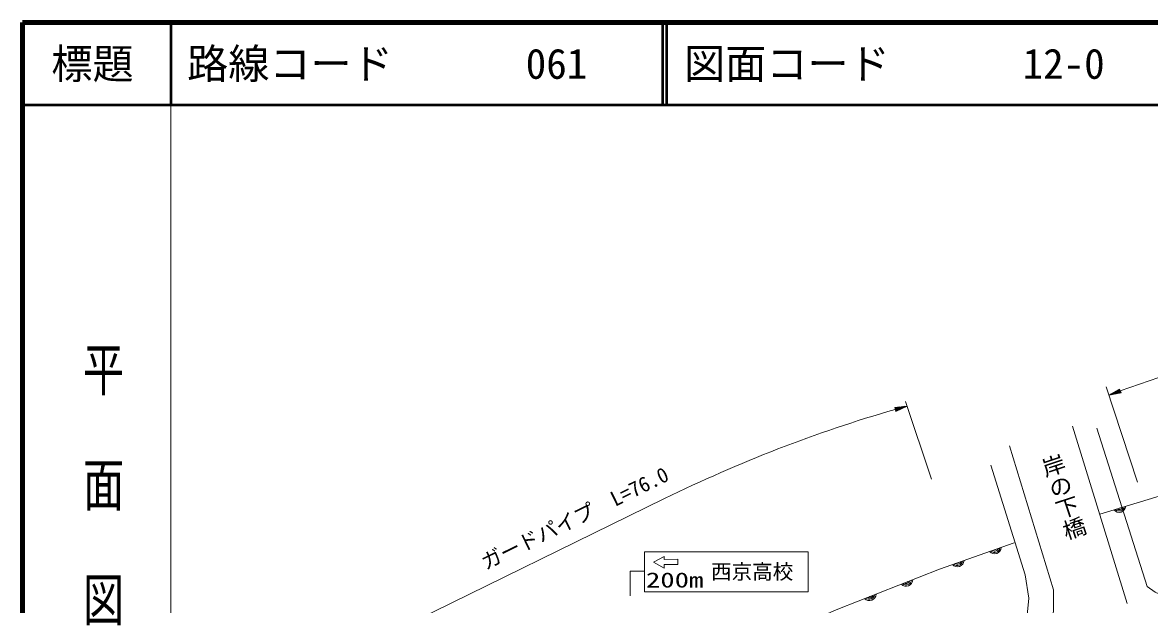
# Model space of a CAD drawing. Units: millimetres, scale not verified. Extents: x 40000 to 680000, y 20000 to 380000.
# Drawn here: x 40000 to 176935, y 309331 to 380000 of the extents above; entities that cross this region are included whole.
import ezdxf
from ezdxf.enums import TextEntityAlignment as Align

# ---------------------------------------------------------------- set-up
doc = ezdxf.new("R2010")
doc.units = ezdxf.units.MM
doc.header["$LTSCALE"] = 1000
for name, color, linetype, lineweight in [('M-BGD', 7, 'Continuous', 13), ('M-STR-HTXT', 7, 'Continuous', 13), ('M-STR-STRC', 7, 'Continuous', 13), ('M-STR-STRD', 7, 'Continuous', 13), ('M-TTL', 2, 'Continuous', 140), ('M-TTL-BAND', 7, 'Continuous', 13), ('M-TTL-LINE', 7, 'Continuous', 50)]:
    doc.layers.add(name, color=color, linetype=linetype, lineweight=lineweight)
doc.layers.add('M-TTL-TXT', color=7, linetype='Continuous')
doc.styles.add('@ＭＳ ゴシック', font='')
doc.styles.add('ＭＳ ゴシック', font='')
doc.styles.get('@ＭＳ ゴシック').set_extended_font_data('@MS Gothic')
doc.styles.get('ＭＳ ゴシック').set_extended_font_data('MS Gothic')

msp = doc.modelspace()

# ---------------------------------------------------------------- linework, layer by layer
at = {"layer": 'M-BGD'}
for points in [[(170529, 330737), (176653, 311525), (177642, 310834), (179126, 310115)], [(170889, 320280), (180380, 323189), (188617, 325363), (199152, 327520), (208485, 329022), (214565, 329818), (223332, 330454), (232594, 330843), (244826, 330613), (255467, 329765), (337446, 324002), (398585, 318789)], [(161341, 304925), (162027, 307635), (162274, 310074), (161850, 312937), (157643, 326230)], [(81229, 279139), (123223, 301554), (131283, 305399), (139078, 308766), (151422, 313615), (160495, 316797)]]:
    msp.add_lwpolyline(points, dxfattribs=at)
for centre, radius, start, end in [((173249, 321330), 812, 219.66432, 354.42459), ((173249, 321330), 650, 225.78011, 348.3088), ((173249, 321330), 488, 236.9128, 337.17612), ((173249, 321330), 325, 271.10209, 302.98683), ((158120, 316295), 812, 221.94305, 356.70332), ((158120, 316295), 650, 228.05884, 350.58753), ((158120, 316295), 488, 239.19153, 339.45484), ((158120, 316295), 325, 273.38082, 305.26555), ((153590, 314707), 812, 221.94305, 356.70332), ((153590, 314707), 650, 228.05884, 350.58753), ((153590, 314707), 488, 239.19153, 339.45484), ((153590, 314707), 325, 273.38082, 305.26555), ((147369, 312359), 812, 224.06676, 358.82703), ((147369, 312359), 650, 230.18254, 352.71124), ((147369, 312359), 488, 241.31523, 341.57855), ((147369, 312359), 325, 275.50452, 307.38926), ((142902, 310604), 812, 224.06676, 358.82703), ((142902, 310604), 650, 230.18254, 352.71124), ((142902, 310604), 488, 241.31523, 341.57855), ((142902, 310604), 325, 275.50452, 307.38926)]:
    msp.add_arc(centre, radius, start, end, dxfattribs=at)
at = {"layer": 'M-STR-HTXT'}
for p, q in [((175464, 324190), (171655, 335748)), ((171985, 334747), (173308, 335496)), ((173480, 335027), (173308, 335496)), ((171985, 334747), (173394, 335261)), ((171985, 334747), (173480, 335027)), ((173377, 335308), (172250, 334897)), ((173411, 335214), (172284, 334803)), ((172514, 335046), (173360, 335355)), ((172583, 334859), (173428, 335167)), ((173342, 335402), (172779, 335196)), ((173445, 335121), (172882, 334915)), ((173043, 335346), (173325, 335449)), ((173181, 334971), (173462, 335074)), ((147487, 333429), (145975, 333266)), ((145975, 333266), (146110, 332784)), ((146277, 333298), (145989, 333218)), ((146002, 333169), (146580, 333331)), ((146882, 333364), (146015, 333121)), ((146029, 333073), (147185, 333397)), ((147487, 333429), (146042, 333025)), ((146056, 332977), (147211, 333300)), ((146936, 333171), (146069, 332929)), ((146083, 332881), (146661, 333042)), ((146385, 332913), (146096, 332832)), ((147487, 333429), (146110, 332784)), ((150449, 324532), (147309, 333965)), ((72266, 299806), (118021, 322178))]:
    msp.add_line(p, q, dxfattribs=at)
for centre, radius, start, end in [((249593, 122327), 226153, 89.65405, 109.68996), ((193839, 167827), 171968, 106.13682, 116.16077)]:
    msp.add_arc(centre, radius, start, end, dxfattribs=at)
at = {"layer": 'M-STR-STRC'}
for p, q in [((113846, 310395), (113846, 313367)), ((113846, 313367), (115574, 313367))]:
    msp.add_line(p, q, dxfattribs=at)
for points in [[(135477, 315736), (135477, 310876), (115574, 310876), (115574, 315736)], [(117959, 314800), (117956, 315174), (116683, 314463), (117968, 313723), (117965, 314185), (119625, 314200), (119619, 314818)]]:
    msp.add_lwpolyline(points, close=True, dxfattribs=at)
at = {"layer": 'M-STR-STRD'}
msp.add_line((174235, 309449), (167584, 330981), dxfattribs=at)
msp.add_lwpolyline([(165056, 306522), (165289, 308617), (165256, 311111), (159935, 328603)], dxfattribs=at)
at = {"layer": 'M-TTL'}
for p, q in [((40000, 380000), (40000, 20000)), ((680000, 380000), (40000, 380000))]:
    msp.add_line(p, q, dxfattribs=at)
at = {"layer": 'M-TTL-BAND'}
msp.add_line((58000, 370000), (58000, 20000), dxfattribs=at)
at = {"layer": 'M-TTL-LINE'}
for p, q in [((58000, 380000), (58000, 370000)), ((117750, 380000), (117750, 370000)), ((118250, 380000), (118250, 370000)), ((40000, 370000), (680000, 370000))]:
    msp.add_line(p, q, dxfattribs=at)

# ---------------------------------------------------------------- texts
at = {"layer": 'M-BGD', "style": '@ＭＳ ゴシック', "width": 0.95}
msp.add_text('岸の下橋', height=2062, rotation=288.285, dxfattribs=at).set_placement((164950, 321875), align=Align.BOTTOM_CENTER)
at = {"layer": 'M-STR-HTXT', "style": 'ＭＳ ゴシック'}
msp.add_text('ガードパイプ  L=76.0', height=1833, rotation=26.056, dxfattribs=at).set_placement((107742, 318488), align=Align.BOTTOM_CENTER)
at = {"layer": 'M-STR-STRC', "style": 'ＭＳ ゴシック'}
msp.add_text('西京高校', height=1833, dxfattribs=at).set_placement((128655, 311852), align=Align.BOTTOM_CENTER)
at = {"layer": 'M-STR-STRC', "style": 'ＭＳ ゴシック', "width": 1.4}
msp.add_text('200m', height=1833, dxfattribs=at).set_placement((119242, 310836), align=Align.BOTTOM_CENTER)
at = {"layer": 'M-TTL-BAND', "style": '@ＭＳ ゴシック', "width": 1.4}
msp.add_text('平  面  図', height=3666, rotation=270, dxfattribs=at).set_placement((49777, 306475), align=Align.MIDDLE_RIGHT)
at = {"layer": 'M-TTL-TXT', "style": 'ＭＳ ゴシック'}
msp.add_text('標題', height=3666, dxfattribs=at).set_placement((48500, 375000), align=Align.MIDDLE_CENTER)
for s, p in [('路線コード', (60000, 375000)), ('061', (101142, 375000)), ('図面コード', (120380, 375000)), ('12-0', (161521, 375000))]:
    msp.add_text(s, height=3666, dxfattribs=at).set_placement(p, align=Align.MIDDLE_LEFT)

doc.saveas('drawing.dxf')
